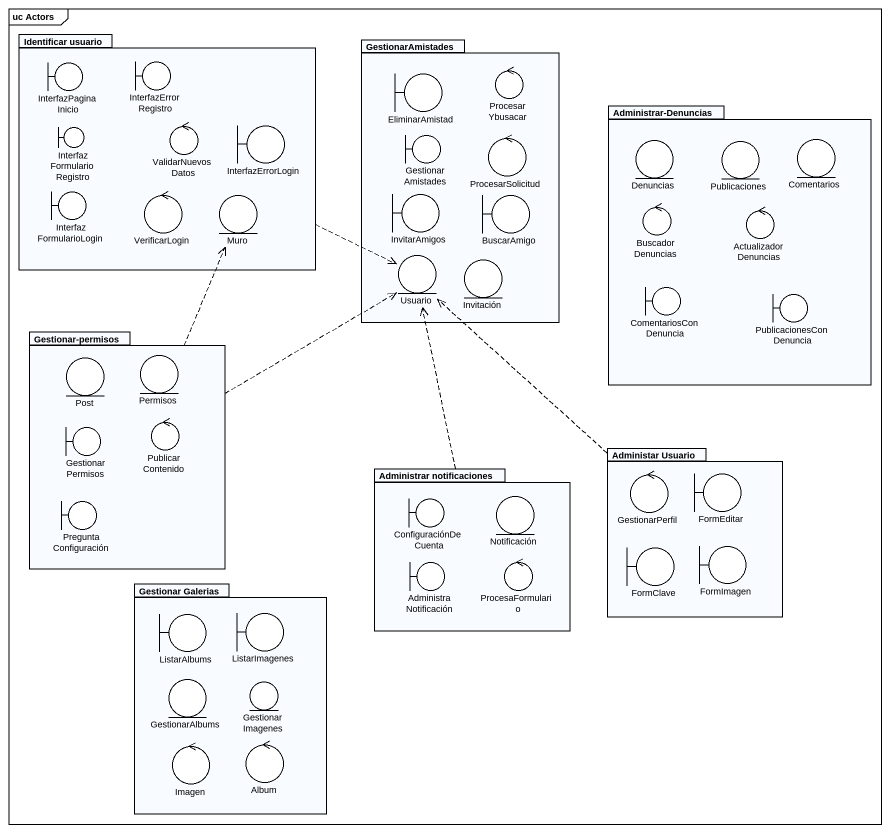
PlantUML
@startuml
mainframe uc Actors
package "Identificar usuario" as Identificar_usuario {
  boundary InterfazPaginaInicio
  boundary InterfazErrorRegistro
  boundary InterfazErrorLogin
  boundary InterfazFormularioRegistro
  control ValidarNuevosDatos
  boundary InterfazFormularioLogin
  control VerificarLogin
  entity Muro
}
package GestionarAmistades {
  boundary EliminarAmistad
  control ProcesarYbusacar
  boundary "GestionarAmistades" as GestionarAmistades_2
  control ProcesarSolicitud
  boundary InvitarAmigos
  boundary BuscarAmigo
  entity Usuario
  entity Invitación
}
package "Administrar-Denuncias" as Administrar_Denuncias {
  entity Denuncias
  entity Publicaciones
  entity Comentarios
  control BuscadorDenuncias
  control ActualizadorDenuncias
  boundary ComentariosConDenuncia
  boundary PublicacionesConDenuncia
}
package "Gestionar-permisos" as Gestionar_permisos {
  entity Post
  entity Permisos
  boundary GestionarPermisos
  control PublicarContenido
  boundary PreguntaConfiguración
}
package "Administrar notificaciones" as Administrar_notificaciones {
  boundary ConfiguraciónDeCuenta
  entity Notificación
  boundary AdministraNotificación
  control ProcesaFormulario
}
package "Administar Usuario" as Administar_Usuario {
  boundary FormEditar
  control GestionarPerfil
  boundary FormClave
  boundary FormImagen
}
package "Gestionar Galerias" as Gestionar_Galerias {
  boundary ListarAlbums
  boundary ListarImagenes
  entity GestionarAlbums
  entity GestionarImagenes
  control Album
  control Imagen
}
Identificar_usuario .right.> Usuario
Gestionar_permisos .up.> Muro
Gestionar_permisos .right.> Usuario
Administrar_notificaciones .up.> Usuario
Administar_Usuario .up.> Usuario
@enduml
